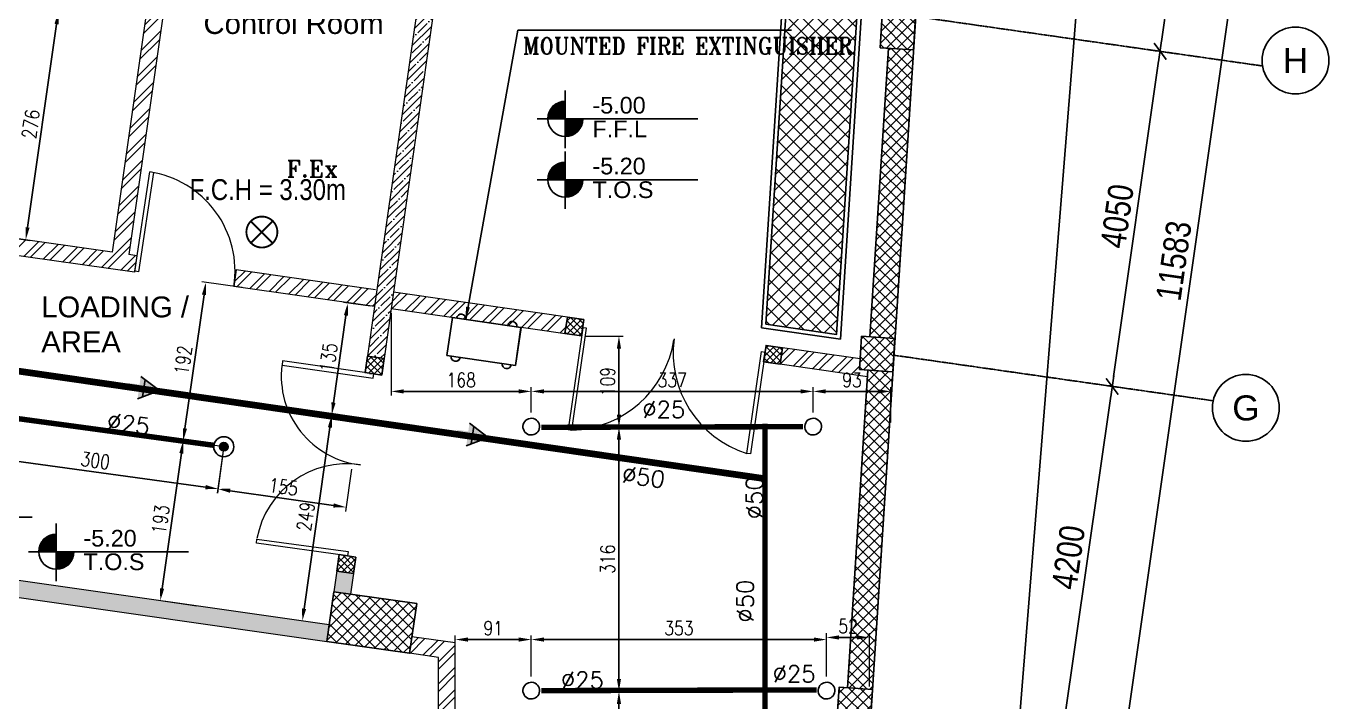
# Model space of a CAD drawing. Header units: inches. Extents: x 1355305 to 1448369, y 326920 to 386626.
# Drawn here: x 1410238 to 1425819, y 355995 to 364085 of the extents above; entities that cross this region are included whole.
import ezdxf
from ezdxf.enums import TextEntityAlignment as Align

# ---------------------------------------------------------------- set-up
doc = ezdxf.new("R2010")
doc.units = ezdxf.units.IN
doc.header["$MEASUREMENT"] = 0
doc.linetypes.add('CENTER', pattern=[50.8, 31.75, -6.35, 6.35, -6.35])
doc.linetypes.add('DOT2', pattern=[3.175, 0, -3.175])
for name, color, linetype, lineweight in [('A-BLOCK', 43, 'Continuous', 13), ('A-DOOR', 10, 'Continuous', 15), ('A-HATCH CONCRETE', 254, 'Continuous', 5), ('wall hatch', 252, 'Continuous', 0)]:
    doc.layers.add(name, color=color, linetype=linetype, lineweight=lineweight)
for name, color, linetype in [('A-TEXT', 3, 'Continuous'), ('Axis', 9, 'CENTER'), ('dim-axis', 15, 'Continuous'), ('DIM2', 222, 'Continuous'), ('DR-TEXT', 181, 'Continuous'), ('FFNEW', 252, 'Continuous'), ('FIRE MAIN PIPE', 7, 'Continuous'), ('FP-PIPE', 4, 'Continuous'), ('P-FIRE-EQP', 6, 'Continuous'), ('P-FIRE-SPR', 6, 'Continuous'), ('P-FIRE-SUB', 40, 'Continuous'), ('P-FIRE-TXT', 181, 'Continuous'), ('S-COL', 210, 'Continuous'), ('S-WALL', 1, 'Continuous'), ('SPR..', 3, 'Continuous'), ('TEXT', 181, 'Continuous'), ('TRENCH', 8, 'Continuous')]:
    doc.layers.add(name, color=color, linetype=linetype)
doc.styles.add('ARIAL', font='ARIALN.TTF')
doc.styles.add('MECH', font='romans.shx')
doc.styles.add('ROMANS', font='romans__.ttf', dxfattribs={"width": 0.8})
doc.styles.add('ROMANT', font='ROMANT.shx')
doc.styles.add('style1', font='arial.ttf')
doc.dimstyles.new('DIM-100', dxfattribs={"dimscale": 150, "dimtxt": 2, "dimasz": 1, "dimexe": 0.75, "dimexo": 1, "dimgap": 0.5, "dimtad": 1, "dimdec": 0, "dimzin": 11, "dimdsep": 46, "dimtxsty": 'ARIAL', "dimblk": 'R', "dimcen": 2.5, "dimdle": 1, "dimclrd": 256, "dimclre": 256, "dimclrt": 256, "dimazin": 0, "dimtfac": 1, "dimtdec": 0, "dimtix": 1, "dimtmove": 2, "dimatfit": 3, "dimldrblk": 'R', "dimtolj": 1, "dimtzin": 3, "dimlwd": -1, "dimlwe": 13, "dimarcsym": 0})
doc.dimstyles.new('GRAND CINEMA', dxfattribs={"dimtxt": 180, "dimasz": 150, "dimexe": 0.18, "dimexo": 0.06, "dimgap": 100, "dimtad": 1, "dimdec": 0, "dimlfac": 0.1, "dimzin": 1, "dimdsep": 46, "dimtxsty": 'MECH', "dimcen": 0.09, "dimdle": 0.2, "dimclrd": 222, "dimclre": 222, "dimclrt": 3, "dimadec": 0, "dimazin": 0, "dimtfac": 1, "dimtdec": 0, "dimtix": 1, "dimtmove": 2, "dimatfit": 3, "dimfxl": 1, "dimtolj": 1, "dimtzin": 0, "dimlwd": -1, "dimarcsym": 0})
pattern_1 = [(45, (1361977.67, -12529.207), (-39.7747564, 39.7747564), []), (135, (1361977.67, -12529.207), (-39.7747564, -39.7747564), [])]
pattern_2 = [(45, (1361977.67, -12529.2), (-132.58252, 132.58252), []), (45, (1362066.06, -12529.2), (-132.58252, 132.58252), [])]
pattern_3 = [(45, (1361977.67, -12529.21), (-66.29126, 66.29126), []), (135, (1361977.67, -12529.21), (-66.29126, -66.29126), [])]

# ---------------------------------------------------------------- blocks, each defined once
blk = doc.blocks.new('R')
for p, q in [((-1.05, 0), (1.05, 0)), ((0, -1.05), (0, 1.05))]:
    blk.add_line(p, q)
at = {"color": 4, "lineweight": 13}
blk.add_line((-0.71, -0.71), (0.71, 0.71), dxfattribs=at)
blk = doc.blocks.new('*D1039')
at = {"layer": 'Defpoints', "color": 0, "transparency": 16777216}
for p in [(1472526, 590047), (1472055, 586747), (1472522, 586681)]:
    blk.add_point(p, dxfattribs=at)
at = {"layer": 'dim-axis', "color": 251, "linetype": 'DOT2', "lineweight": 13, "transparency": 16777216}
for p, q in [((1472675, 590025), (1473104, 589964)), ((1472204, 586726), (1472633, 586665))]:
    blk.add_line(p, q, dxfattribs=at)
at = {"layer": 'dim-axis', "color": 251, "transparency": 16777216}
blk.add_line((1472976, 589861), (1472539, 586800), dxfattribs=at)
at = {"layer": 'dim-axis', "color": 251, "transparency": 16777216, "xscale": 120, "yscale": 120, "zscale": 120}
for p, rotation in [((1472993, 589980), 81.87732561324607), ((1472522, 586681), 261.8773256132461)]:
    blk.add_blockref('R', p, dxfattribs=dict(at, rotation=rotation))
at = {"layer": 'dim-axis', "color": 251, "transparency": 16777216, "insert": (1472531, 588363), "char_height": 300, "attachment_point": 5, "rotation": 81.8773, "style": 'ARIAL'}
blk.add_mtext('\\A1;3333', dxfattribs=at)
blk = doc.blocks.new('*D1040')
at = {"layer": 'Defpoints', "color": 0, "transparency": 16777216}
for p in [(1472055, 586747), (1471950, 582671), (1471950, 582671)]:
    blk.add_point(p, dxfattribs=at)
at = {"layer": 'dim-axis', "color": 251, "linetype": 'DOT2', "lineweight": 13, "transparency": 16777216}
for p, q in [((1472204, 586726), (1472633, 586665)), ((1471801, 582693), (1471838, 582687))]:
    blk.add_line(p, q, dxfattribs=at)
at = {"layer": 'dim-axis', "color": 251, "transparency": 16777216}
blk.add_line((1472505, 586562), (1471967, 582790), dxfattribs=at)
at = {"layer": 'dim-axis', "color": 251, "transparency": 16777216, "xscale": 120, "yscale": 120, "zscale": 120}
for p, rotation in [((1472522, 586681), 81.87732904779527), ((1471950, 582671), 261.8773290477953)]:
    blk.add_blockref('R', p, dxfattribs=dict(at, rotation=rotation))
at = {"layer": 'dim-axis', "color": 251, "transparency": 16777216, "insert": (1472010, 584708), "char_height": 300, "attachment_point": 5, "rotation": 81.8773, "style": 'ARIAL'}
blk.add_mtext('\\A1;4050', dxfattribs=at)
blk = doc.blocks.new('*D1041')
at = {"layer": 'Defpoints', "color": 0, "transparency": 16777216}
for p in [(1471950, 582671), (1471356, 578514), (1471356, 578514)]:
    blk.add_point(p, dxfattribs=at)
at = {"layer": 'dim-axis', "color": 251, "linetype": 'DOT2', "lineweight": 13, "transparency": 16777216}
for p, q in [((1472098, 582650), (1472061, 582656)), ((1471505, 578492), (1471468, 578498))]:
    blk.add_line(p, q, dxfattribs=at)
at = {"layer": 'dim-axis', "color": 251, "transparency": 16777216}
blk.add_line((1471933, 582553), (1471373, 578632), dxfattribs=at)
at = {"layer": 'dim-axis', "color": 251, "transparency": 16777216, "xscale": 120, "yscale": 120, "zscale": 120}
for p, rotation in [((1471950, 582671), 81.87732904779527), ((1471356, 578514), 261.8773290477953)]:
    blk.add_blockref('R', p, dxfattribs=dict(at, rotation=rotation))
at = {"layer": 'dim-axis', "color": 251, "transparency": 16777216, "insert": (1471427, 580625), "char_height": 300, "attachment_point": 5, "rotation": 81.8773, "style": 'ARIAL'}
blk.add_mtext('\\A1;4200', dxfattribs=at)
blk = doc.blocks.new('*D1045')
at = {"layer": 'Defpoints', "color": 0, "transparency": 16777216}
for p in [(1473731, 589875), (1472094, 578408), (1472094, 578408)]:
    blk.add_point(p, dxfattribs=at)
at = {"layer": 'dim-axis', "color": 251, "transparency": 16777216}
blk.add_line((1473714, 589756), (1472111, 578527), dxfattribs=at)
at = {"layer": 'dim-axis', "color": 251, "linetype": 'DOT2', "lineweight": 13, "transparency": 16777216}
for p, q in [((1473582, 589896), (1473620, 589891)), ((1471946, 578429), (1471983, 578424))]:
    blk.add_line(p, q, dxfattribs=at)
at = {"layer": 'dim-axis', "color": 251, "transparency": 16777216, "xscale": 120, "yscale": 120, "zscale": 120}
for p, rotation in [((1473731, 589875), 81.87726641554076), ((1472094, 578408), 261.8772664155408)]:
    blk.add_blockref('R', p, dxfattribs=dict(at, rotation=rotation))
at = {"layer": 'dim-axis', "color": 251, "transparency": 16777216, "insert": (1472687, 584174), "char_height": 300, "attachment_point": 5, "rotation": 81.8773, "style": 'ARIAL'}
blk.add_mtext('\\A1;11583', dxfattribs=at)
blk = doc.blocks.new('*D86')
at = {"layer": 'Defpoints', "color": 0, "transparency": 16777216}
for p in [(1470260, 590369), (1468019, 562459), (1469530, 562337)]:
    blk.add_point(p, dxfattribs=at)
at = {"layer": 'dim-axis', "color": 251, "linetype": 'DOT2', "lineweight": 13, "transparency": 16777216}
for p, q in [((1470409, 590357), (1471882, 590239)), ((1468169, 562447), (1469642, 562328))]:
    blk.add_line(p, q, dxfattribs=at)
at = {"layer": 'dim-axis', "color": 251, "transparency": 16777216}
blk.add_line((1471760, 590128), (1469539, 562457), dxfattribs=at)
at = {"layer": 'dim-axis', "color": 251, "transparency": 16777216, "xscale": 120, "yscale": 120, "zscale": 120}
for p, rotation in [((1471770, 590248), 85.410651128382), ((1469530, 562337), 265.410651128382)]:
    blk.add_blockref('R', p, dxfattribs=dict(at, rotation=rotation))
at = {"layer": 'dim-axis', "color": 251, "transparency": 16777216, "insert": (1470422, 576311), "char_height": 300, "attachment_point": 5, "rotation": 85.4107, "style": 'ARIAL'}
blk.add_mtext('\\A1;28000', dxfattribs=at)
blk = doc.blocks.new('SEDRGFE')
at = {"layer": 'wall hatch', "ltscale": 500}
h = blk.add_hatch(dxfattribs=at)
h.set_pattern_fill('ANSI35', color=250, scale=500)
h.set_pattern_definition([(45, (1393765.3, 692564.65), (-88.38835, 88.38835), []), (45, (1393853.68, 692564.65), (-88.38835, 88.38835), [156.25, -31.25, 0, -31.25])])
edge = h.paths.add_edge_path(flags=17)
edge.add_line((1395397, 703056), (1395199, 703084))
edge.add_line((1395199, 703084), (1394088, 695296))
edge.add_line((1394088, 695296), (1394301, 695265))
edge.add_line((1394301, 695265), (1395397, 703056))
edge.add_line((1395397, 703056), (1395199, 703084))
h.paths.add_polyline_path([(1395397, 703056), (1395199, 703084), (1394088, 695296), (1394301, 695265)], flags=17)
h.paths.add_polyline_path([(1389810, 680290), (1389610, 680288), (1389610, 674888), (1389810, 674888)])
blk = doc.blocks.new('SWGDCSTHYTD')
at = {"layer": 'A-HATCH CONCRETE'}
h = blk.add_hatch(dxfattribs=at)
h.set_pattern_fill('ANSI37', color=254, scale=750)
h.set_pattern_definition(pattern_3)
h.paths.add_polyline_path([(1420452, 420223), (1420851, 420198), (1420876, 420597), (1420477, 420623)])
h = blk.add_hatch(dxfattribs=at)
h.set_pattern_fill('ANSI37,_O', color=254, scale=450)
h.set_pattern_definition(pattern_1)
h.paths.add_polyline_path([(1416909, 416972), (1416711, 417000), (1416682, 416802), (1416880, 416774)])
h = blk.add_hatch(dxfattribs=at)
h.set_pattern_fill('ANSI37,_O', color=254, scale=450)
h.set_pattern_definition(pattern_1)
h.paths.add_polyline_path([(1419285, 416632), (1419087, 416661), (1419058, 416463), (1419256, 416434)])
h = blk.add_hatch(dxfattribs=at)
h.set_pattern_fill('ANSI37', color=254, scale=750)
h.set_pattern_definition([(45, (1361976.72, -12527.18), (-66.29126, 66.29126), []), (135, (1361976.72, -12527.18), (-66.29126, -66.29126), [])])
h.paths.add_polyline_path([(1420203, 416371), (1420603, 416346), (1420628, 416745), (1420229, 416771)])
h = blk.add_hatch(dxfattribs=at)
h.set_pattern_fill('ANSI37,_O', color=254, scale=450)
h.set_pattern_definition(pattern_1)
h.paths.add_polyline_path([(1414519, 416504), (1414321, 416532), (1414293, 416335), (1414491, 416306)])
h = blk.add_hatch(dxfattribs=at)
h.set_pattern_fill('ANSI37,_O', color=254, scale=450)
h.set_pattern_definition(pattern_1)
h.paths.add_polyline_path([(1414180, 414128), (1413982, 414157), (1413954, 413959), (1414152, 413930)])
h = blk.add_hatch(dxfattribs=at)
h.set_pattern_fill('ANSI37', color=254, scale=750)
h.set_pattern_definition(pattern_3)
h.paths.add_polyline_path([(1413919, 413711), (1413834, 413117), (1414824, 412976), (1414909, 413570)])
h = blk.add_hatch(dxfattribs=at)
h.set_pattern_fill('ANSI37', color=254, scale=750)
h.set_pattern_definition([(45, (1361977.02, -12524.195), (-66.29126, 66.29126), []), (135, (1361977.02, -12524.195), (-66.29126, -66.29126), [])])
h.paths.add_polyline_path([(1419934, 412170), (1420333, 412145), (1420359, 412544), (1419960, 412569)])
at = {"layer": 'TEXT', "ltscale": 0.5}
h = blk.add_hatch(dxfattribs=at)
h.set_pattern_fill('ANSI31', color=254, scale=0.8)
h.set_pattern_definition([(45, (334694.84133, -170201.25084), (-0.070710678119, 0.070710678119), [])])
h.paths.add_polyline_path([(1416686, 419582, 0.414214), (1416476, 419372), (1416686, 419372)])
h.paths.add_polyline_path([(1416896, 419372), (1416686, 419372), (1416686, 419162, 0.414214)])
h = blk.add_hatch(dxfattribs=at)
h.set_pattern_fill('ANSI31', color=254, scale=0.8)
h.set_pattern_definition([(45, (334694.84133, -170929.65084), (-0.070710678119, 0.070710678119), [])])
h.paths.add_polyline_path([(1416686, 418854, 0.414214), (1416476, 418644), (1416686, 418644)])
h.paths.add_polyline_path([(1416896, 418644), (1416686, 418644), (1416686, 418434, 0.414214)])
h = blk.add_hatch(dxfattribs=at)
h.set_pattern_fill('ANSI31', color=254, scale=0.8)
h.set_pattern_definition([(45, (328607.11236, -175382.92273), (-0.070710678119, 0.070710678119), [])])
h.paths.add_polyline_path([(1410599, 414401, 0.414214), (1410389, 414191), (1410599, 414191)])
h.paths.add_polyline_path([(1410809, 414191), (1410599, 414191), (1410599, 413981, 0.414214)])
at = {"layer": 'TRENCH'}
h = blk.add_hatch(dxfattribs=at)
h.set_pattern_fill('ANSI37', color=254, scale=1000)
h.set_pattern_definition([(45, (852227.79, -8444.35), (-88.388348, 88.388348), []), (135, (852227.79, -8444.35), (-88.388348, -88.388348), [])])
h.paths.add_polyline_path([(1420370, 423649), (1419526, 423770), (1419086, 416913), (1419930, 416793)])
at = {"layer": 'wall hatch', "ltscale": 500}
h = blk.add_hatch(dxfattribs=at)
h.set_pattern_fill('ANSI32', color=254, scale=500)
h.set_pattern_definition(pattern_2)
h.paths.add_polyline_path([(1409951, 417762), (1411535, 417536), (1411564, 417734), (1411465, 417748), (1412475, 424827), (1412277, 424855), (1411267, 417777), (1409980, 417960), (1409980, 417960)])
h.paths.add_polyline_path([(1408664, 417946), (1408763, 417932), (1408790, 418130), (1408693, 418145)])
h = blk.add_hatch(dxfattribs=at)
h.set_pattern_fill('ANSI35', color=254, scale=500)
h.set_pattern_definition([(45, (1414026.02, 413934.91), (-88.3883, 88.3883), []), (45, (1414114.41, 413934.91), (-88.3883, 88.3883), [156.25, -31.25, 0, -31.25])])
edge = h.paths.add_edge_path(flags=17)
edge.add_line((1415658, 424426), (1415460, 424455))
edge.add_line((1415460, 424455), (1414349, 416666))
edge.add_line((1414349, 416666), (1414562, 416636))
edge.add_line((1414562, 416636), (1415658, 424426))
edge.add_line((1415658, 424426), (1415460, 424455))
h.paths.add_polyline_path([(1415658, 424426), (1415460, 424455), (1414349, 416666), (1414562, 416636)], flags=17)
h.paths.add_polyline_path([(1413834, 413117), (1413862, 413315), (1409871, 413885), (1409871, 413723), (1409871, 413686), (1409871, 402958), (1410071, 402958), (1410071, 413654)])
h.paths.add_polyline_path([(1414152, 413930), (1413954, 413959), (1413919, 413711), (1414117, 413683)])
h.paths.add_polyline_path([(1409871, 401658), (1410071, 401661), (1410071, 401758), (1409871, 401758)])
h = blk.add_hatch(dxfattribs=at)
h.set_pattern_fill('ANSI35', color=254, scale=500)
h.set_pattern_definition([(45, (1361977.67, -12529.21), (-88.388348, 88.388348), []), (45, (1362066.06, -12529.21), (-88.388348, 88.388348), [156.25, -31.25, 0, -31.25])])
edge = h.paths.add_edge_path()
edge.add_line((1415643, 424375), (1415445, 424403))
edge.add_line((1415445, 424403), (1414322, 416532))
edge.add_line((1414322, 416532), (1414519, 416504))
edge.add_line((1414519, 416504), (1415635, 424376))
edge.add_line((1415635, 424376), (1415448, 424402))
h.paths.add_polyline_path([(1415141, 420860), (1414943, 420888), (1415021, 421433), (1415219, 421405)], flags=17)
h = blk.add_hatch(dxfattribs=at)
h.set_pattern_fill('ANSI32', color=254, scale=500)
h.set_pattern_definition([(45, (1361949.39, -12727.23), (-132.58252, 132.58252), []), (45, (1362037.78, -12727.23), (-132.58252, 132.58252), [])])
h.paths.add_polyline_path([(1414406, 417127), (1414434, 417325), (1412752, 417565), (1412723, 417367)])
h.paths.add_polyline_path([(1419285, 416632), (1419257, 416434), (1420200, 416301), (1420213, 416501)])
h.paths.add_polyline_path([(1416683, 416802), (1416711, 417000), (1414632, 417296), (1414604, 417098)])
h = blk.add_hatch(dxfattribs=at)
h.set_pattern_fill('ANSI32', color=254, scale=500)
h.set_pattern_definition(pattern_2)
h.paths.add_polyline_path([(1414711, 413012), (1414824, 412976), (1414711, 413012)])
h.paths.add_polyline_path([(1415171, 412158), (1415371, 412158), (1415371, 413100), (1414852, 413174), (1414824, 412976), (1415171, 412925), (1415171, 411958)])
at = {"layer": 'A-BLOCK', "color": 254, "ltscale": 100}
for p, q in [((1412277, 424855), (1411267, 417777)), ((1412475, 424827), (1411465, 417748)), ((1415445, 424403), (1414434, 417325)), ((1415141, 420860), (1414632, 417296)), ((1411267, 417777), (1409980, 417960)), ((1411535, 417536), (1409951, 417762)), ((1411564, 417734), (1411465, 417748)), ((1411564, 417734), (1411535, 417536)), ((1412752, 417565), (1412723, 417367)), ((1414418, 417327), (1412752, 417565)), ((1414406, 417127), (1412723, 417367)), ((1414434, 417325), (1414293, 416335)), ((1414632, 417296), (1414491, 416306)), ((1416909, 416971), (1414632, 417296)), ((1416881, 416773), (1414604, 417098)), ((1416881, 416773), (1416909, 416971)), ((1419059, 416463), (1419087, 416661)), ((1420213, 416500), (1419087, 416661)), ((1414293, 416335), (1414491, 416306)), ((1420299, 416286), (1419059, 416463)), ((1413982, 414157), (1413919, 413711)), ((1413982, 414157), (1414180, 414128)), ((1413862, 413315), (1408417, 414092)), ((1414180, 414128), (1414117, 413683)), ((1415371, 413100), (1414852, 413174)), ((1415371, 411958), (1415371, 413100)), ((1415171, 412926), (1414824, 412976)), ((1415171, 411958), (1415171, 412926))]:
    blk.add_line(p, q, dxfattribs=at)
blk.add_lwpolyline([(1409871, 413885), (1409871, 402958), (1410071, 402958), (1410071, 413654), (1413835, 413117)], dxfattribs=at)
at = {"layer": 'A-DOOR', "color": 254}
for p, q in [((1411537, 417550), (1411716, 418736)), ((1411586, 417542), (1411765, 418729)), ((1411586, 417542), (1411537, 417549)), ((1416939, 416866), (1416895, 416872)), ((1419032, 416587), (1419076, 416581)), ((1414388, 416270), (1414395, 416319)), ((1414088, 414192), (1414082, 414143))]:
    blk.add_line(p, q, dxfattribs=at)
for points in [[(1416889, 416829), (1416895, 416872), (1416721, 415653), (1416765, 415647), (1416939, 416866)], [(1419070, 416537), (1419076, 416581), (1418902, 415361), (1418858, 415368), (1419032, 416587)], [(1414345, 416326), (1414395, 416319), (1413306, 416476), (1413299, 416426), (1414388, 416270)], [(1414032, 414150), (1414081, 414143), (1412992, 414293), (1412999, 414342), (1414088, 414192)]]:
    blk.add_lwpolyline(points, dxfattribs=at)
for centre, radius, start, end in [((1411537, 417550), 1200, 351.2416, 81.4087), ((1416721, 416926), 1281, 271.9731, 351.0254), ((1419238, 416571), 1262, 172.4127, 252.4996), ((1414358, 416292), 1068, 173.0804, 263.5363), ((1414073, 414152), 1092, 81.3402, 169.6412)]:
    blk.add_arc(centre, radius, start, end, dxfattribs=at)
at = {"layer": 'A-HATCH CONCRETE', "color": 254, "linetype": 'Continuous'}
for p, q in [((1420522, 419765), (1420843, 420086)), ((1420531, 419907), (1420824, 420200)), ((1420540, 420048), (1420699, 420208)), ((1420827, 419840), (1420545, 420122)), ((1420549, 420190), (1420574, 420215)), ((1420835, 419964), (1420584, 420215)), ((1420843, 420089), (1420726, 420206)), ((1420513, 419623), (1420834, 419945)), ((1420819, 419715), (1420537, 419997)), ((1420504, 419482), (1420825, 419803)), ((1420811, 419590), (1420529, 419873)), ((1420495, 419340), (1420816, 419661)), ((1420795, 419341), (1420513, 419624)), ((1420803, 419466), (1420521, 419748)), ((1420485, 419198), (1420807, 419520)), ((1420787, 419217), (1420505, 419499)), ((1420476, 419057), (1420798, 419378)), ((1420779, 419092), (1420497, 419374)), ((1420467, 418915), (1420789, 419236)), ((1420771, 418967), (1420489, 419250)), ((1420458, 418773), (1420779, 419095)), ((1420755, 418718), (1420473, 419001)), ((1420763, 418843), (1420481, 419125)), ((1420449, 418632), (1420770, 418953)), ((1420747, 418594), (1420465, 418876)), ((1420431, 418348), (1420752, 418670)), ((1420440, 418490), (1420761, 418811)), ((1420739, 418469), (1420457, 418751)), ((1420422, 418207), (1420743, 418528)), ((1420731, 418344), (1420449, 418627)), ((1420413, 418065), (1420734, 418386)), ((1420715, 418095), (1420433, 418378)), ((1420723, 418220), (1420441, 418502)), ((1420404, 417923), (1420725, 418245)), ((1420707, 417971), (1420425, 418253)), ((1420395, 417782), (1420716, 418103)), ((1420699, 417846), (1420417, 418129)), ((1420386, 417640), (1420707, 417961)), ((1420691, 417721), (1420409, 418004)), ((1420376, 417498), (1420698, 417820)), ((1420675, 417472), (1420393, 417755)), ((1420683, 417597), (1420401, 417879)), ((1420367, 417357), (1420689, 417678)), ((1420667, 417348), (1420385, 417630)), ((1420358, 417215), (1420680, 417536)), ((1420659, 417223), (1420377, 417506)), ((1420349, 417073), (1420670, 417395)), ((1420651, 417098), (1420369, 417381)), ((1420331, 416790), (1420652, 417111)), ((1420340, 416932), (1420661, 417253)), ((1420635, 416849), (1420353, 417132)), ((1420643, 416974), (1420361, 417256)), ((1420606, 416746), (1420345, 417007)), ((1420431, 416758), (1420643, 416970)), ((1420464, 416755), (1420337, 416883)), ((1420556, 416750), (1420634, 416828)), ((1420223, 416682), (1420224, 416683)), ((1420227, 416727), (1420226, 416728)), ((1420305, 416764), (1420307, 416766)), ((1420325, 416762), (1420322, 416765)), ((1420214, 416541), (1420214, 416541)), ((1420218, 416603), (1420218, 416604)), ((1420204, 416398), (1420205, 416399)), ((1420210, 416479), (1420210, 416479)), ((1420286, 416082), (1420553, 416349)), ((1420295, 416223), (1420428, 416357)), ((1420304, 416365), (1420304, 416365)), ((1420587, 416102), (1420326, 416364)), ((1420595, 416227), (1420467, 416354)), ((1420277, 415940), (1420597, 416261)), ((1420579, 415978), (1420297, 416260)), ((1420267, 415798), (1420588, 416119)), ((1420571, 415853), (1420289, 416135)), ((1420258, 415657), (1420579, 415977)), ((1420555, 415604), (1420273, 415886)), ((1420563, 415728), (1420281, 416010)), ((1420249, 415515), (1420570, 415836)), ((1420547, 415479), (1420265, 415761)), ((1420231, 415232), (1420552, 415552)), ((1420240, 415373), (1420561, 415694)), ((1420539, 415355), (1420257, 415637)), ((1420222, 415090), (1420543, 415411)), ((1420531, 415230), (1420249, 415512)), ((1420213, 414948), (1420534, 415269)), ((1420515, 414981), (1420233, 415263)), ((1420523, 415105), (1420241, 415387)), ((1420204, 414807), (1420525, 415127)), ((1420507, 414856), (1420225, 415138)), ((1420195, 414665), (1420516, 414986)), ((1420499, 414732), (1420217, 415014)), ((1420186, 414523), (1420507, 414844)), ((1420491, 414607), (1420209, 414889)), ((1420177, 414382), (1420497, 414703)), ((1420475, 414358), (1420193, 414640)), ((1420483, 414482), (1420201, 414764)), ((1420168, 414240), (1420488, 414561)), ((1420467, 414233), (1420185, 414515)), ((1420158, 414098), (1420479, 414419)), ((1420459, 414108), (1420177, 414391)), ((1420149, 413957), (1420470, 414278)), ((1420451, 413984), (1420169, 414266)), ((1420131, 413673), (1420452, 413994)), ((1420140, 413815), (1420461, 414136)), ((1420436, 413735), (1420153, 414017)), ((1420444, 413859), (1420161, 414142)), ((1420122, 413532), (1420443, 413853)), ((1420428, 413610), (1420145, 413892)), ((1420113, 413390), (1420434, 413711)), ((1420420, 413485), (1420137, 413768)), ((1420104, 413248), (1420425, 413569)), ((1420412, 413361), (1420129, 413643)), ((1420095, 413107), (1420416, 413428)), ((1420396, 413112), (1420113, 413394)), ((1420404, 413236), (1420121, 413519)), ((1420086, 412965), (1420407, 413286)), ((1420388, 412987), (1420105, 413269)), ((1420077, 412823), (1420398, 413145)), ((1420380, 412862), (1420097, 413145)), ((1420068, 412682), (1420389, 413003)), ((1420372, 412738), (1420089, 413020)), ((1420297, 412548), (1420073, 412771)), ((1420080, 412562), (1420380, 412861)), ((1420364, 412613), (1420081, 412896)), ((1420155, 412557), (1420065, 412646)), ((1420205, 412554), (1420371, 412720)), ((1419951, 412432), (1419952, 412433)), ((1419956, 412491), (1419955, 412492)), ((1420329, 412546), (1420362, 412578))]:
    blk.add_line(p, q, dxfattribs=at)
at = {"layer": 'S-COL', "color": 254, "linetype": 'ByBlock'}
for points in [[(1420452, 420223), (1420851, 420198), (1420876, 420597), (1420477, 420623)], [(1420203, 416371), (1420603, 416346), (1420628, 416745), (1420229, 416771)], [(1419934, 412170), (1420333, 412145), (1420359, 412544), (1419960, 412569)]]:
    blk.add_lwpolyline(points, close=True, dxfattribs=at)
at = {"layer": 'S-COL', "color": 254}
for points in [[(1416909, 416972), (1416711, 417000), (1416682, 416802), (1416880, 416774), (1416909, 416972)], [(1419285, 416632), (1419087, 416661), (1419058, 416463), (1419256, 416434), (1419285, 416632)], [(1414519, 416504), (1414321, 416532), (1414293, 416335), (1414491, 416306), (1414519, 416504)], [(1414180, 414128), (1413982, 414157), (1413954, 413959), (1414152, 413930), (1414180, 414128)], [(1413919, 413711), (1413834, 413117), (1414824, 412976), (1414909, 413570)]]:
    blk.add_lwpolyline(points, close=True, dxfattribs=at)
at = {"layer": 'S-WALL', "color": 254}
for points in [[(1371461, 430983), (1371461, 430983), (1369166, 395958), (1419296, 395958), (1421088, 423900), (1407122, 425894)], [(1420329, 416764), (1420551, 420217)], [(1420060, 412563), (1420304, 416365)]]:
    blk.add_lwpolyline(points, dxfattribs=at)
at = {"layer": 'TEXT', "color": 254, "ltscale": 0.5}
for p, q in [((1416686, 419710), (1416686, 419022)), ((1416352, 419372), (1418270, 419372)), ((1416686, 418981), (1416686, 418294)), ((1416352, 418644), (1418270, 418644)), ((1408392, 414604), (1410309, 414604)), ((1410599, 414528), (1410599, 413840)), ((1410265, 414191), (1412182, 414191))]:
    blk.add_line(p, q, dxfattribs=at)
for centre in [(1416686, 419372), (1416686, 418644), (1410599, 414191)]:
    blk.add_arc(centre, 210, 90, 0, dxfattribs=at)
at = {"layer": 'TRENCH', "color": 254}
for p, q in [((1419480, 423827), (1419033, 416870)), ((1420423, 423692), (1419977, 416737)), ((1419033, 416870), (1419977, 416737))]:
    blk.add_line(p, q, dxfattribs=at)
blk.add_lwpolyline([(1419086, 416913), (1419526, 423770), (1420370, 423649), (1419930, 416793)], close=True, dxfattribs=at)
at = {"layer": 'TEXT', "color": 254, "ltscale": 0.5, "style": 'style1'}
for s, height, p in [('Control Room', 250, (1412360, 420388)), ('-5.00', 200, (1417011, 419435)), ('F.F.L', 200, (1417011, 419152)), ('-5.20', 200, (1417011, 418707)), ('T.O.S', 200, (1417011, 418424)), ('-5.20', 200, (1410924, 414253)), ('T.O.S', 200, (1410924, 413971))]:
    blk.add_text(s, height=height, dxfattribs=at).set_placement(p)
at = {"layer": 'TEXT', "color": 254, "ltscale": 0.5, "insert": (1410420, 417246), "char_height": 250, "width": 2512.08, "attachment_point": 1, "style": 'style1'}
blk.add_mtext('LOADING / AREA', dxfattribs=at)
blk = doc.blocks.new('*D1178')
at = {"layer": 'Defpoints', "color": 0, "transparency": 16777216}
for p in [(43623, -13549), (43625, -14640), (44070, -14640)]:
    blk.add_point(p, dxfattribs=at)
at = {"layer": 'DIM2', "color": 252, "lineweight": -2, "transparency": 16777216}
for p, q in [((43673, -13549), (44120, -13549)), ((43675, -14640), (44120, -14640))]:
    blk.add_line(p, q, dxfattribs=at)
at = {"layer": 'DIM2', "color": 252, "transparency": 16777216}
blk.add_line((44070, -13699), (44070, -14490), dxfattribs=at)
for points in [[(44045, -13699), (44095, -13699), (44070, -13549)], [(44045, -14490), (44095, -14490), (44070, -14640)]]:
    blk.add_solid(points, dxfattribs=at)
at = {"layer": 'DIM2', "color": 252, "transparency": 16777216, "insert": (43934, -14094), "char_height": 170, "attachment_point": 5, "rotation": 90, "style": 'ROMANS'}
blk.add_mtext('\\A1;109', dxfattribs=at)
blk = doc.blocks.new('*D1179')
at = {"layer": 'Defpoints', "color": 0, "transparency": 16777216}
for p in [(43625, -14640), (43141, -17802), (44070, -17802)]:
    blk.add_point(p, dxfattribs=at)
at = {"layer": 'DIM2', "color": 252, "lineweight": -2, "transparency": 16777216}
for p, q in [((43675, -14640), (44120, -14640)), ((43191, -17802), (44120, -17802))]:
    blk.add_line(p, q, dxfattribs=at)
at = {"layer": 'DIM2', "color": 252, "transparency": 16777216}
blk.add_line((44070, -14790), (44070, -17652), dxfattribs=at)
for points in [[(44045, -14790), (44095, -14790), (44070, -14640)], [(44045, -17652), (44095, -17652), (44070, -17802)]]:
    blk.add_solid(points, dxfattribs=at)
at = {"layer": 'DIM2', "color": 252, "transparency": 16777216, "insert": (43934, -16221), "char_height": 170, "attachment_point": 5, "rotation": 90, "style": 'ROMANS'}
blk.add_mtext('\\A1;316', dxfattribs=at)
blk = doc.blocks.new('*D1180')
at = {"layer": 'Defpoints', "color": 0, "transparency": 16777216}
for p in [(43141, -17802), (44070, -20936), (44280, -20936)]:
    blk.add_point(p, dxfattribs=at)
at = {"layer": 'DIM2', "color": 252, "lineweight": -2, "transparency": 16777216}
for p, q in [((43191, -17802), (44120, -17802)), ((44230, -20936), (44020, -20936))]:
    blk.add_line(p, q, dxfattribs=at)
at = {"layer": 'DIM2', "color": 252, "transparency": 16777216}
blk.add_line((44070, -17952), (44070, -20786), dxfattribs=at)
for points in [[(44045, -17952), (44095, -17952), (44070, -17802)], [(44045, -20786), (44095, -20786), (44070, -20936)]]:
    blk.add_solid(points, dxfattribs=at)
at = {"layer": 'DIM2', "color": 252, "transparency": 16777216, "insert": (43934, -19369), "char_height": 170, "attachment_point": 5, "rotation": 90, "style": 'ROMANS'}
blk.add_mtext('\\A1;313', dxfattribs=at)
blk = doc.blocks.new('*D1185')
at = {"layer": 'Defpoints', "color": 0, "transparency": 16777216}
for p in [(43022, -17182), (43022, -17673), (42113, -17793)]:
    blk.add_point(p, dxfattribs=at)
at = {"layer": 'DIM2', "color": 252, "lineweight": -2, "transparency": 16777216}
for p, q in [((42113, -17743), (42113, -17132)), ((43022, -17623), (43022, -17132))]:
    blk.add_line(p, q, dxfattribs=at)
at = {"layer": 'DIM2', "color": 252, "transparency": 16777216}
blk.add_line((42263, -17182), (42872, -17182), dxfattribs=at)
for points in [[(42263, -17157), (42263, -17207), (42113, -17182)], [(42872, -17157), (42872, -17207), (43022, -17182)]]:
    blk.add_solid(points, dxfattribs=at)
at = {"layer": 'DIM2', "color": 252, "transparency": 16777216, "insert": (42567, -17046), "char_height": 170, "attachment_point": 5, "style": 'ROMANS'}
blk.add_mtext('\\A1;91', dxfattribs=at)
blk = doc.blocks.new('*D1186')
at = {"layer": 'Defpoints', "color": 0, "transparency": 16777216}
for p in [(46552, -17182), (43022, -17585), (46552, -17673)]:
    blk.add_point(p, dxfattribs=at)
at = {"layer": 'DIM2', "color": 252, "lineweight": -2, "transparency": 16777216}
for p, q in [((43022, -17535), (43022, -17132)), ((46552, -17623), (46552, -17132))]:
    blk.add_line(p, q, dxfattribs=at)
at = {"layer": 'DIM2', "color": 252, "transparency": 16777216}
blk.add_line((43172, -17182), (46402, -17182), dxfattribs=at)
for points in [[(43172, -17157), (43172, -17207), (43022, -17182)], [(46402, -17157), (46402, -17207), (46552, -17182)]]:
    blk.add_solid(points, dxfattribs=at)
at = {"layer": 'DIM2', "color": 252, "transparency": 16777216, "insert": (44787, -17046), "char_height": 170, "attachment_point": 5, "style": 'ROMANS'}
blk.add_mtext('\\A1;353', dxfattribs=at)
blk = doc.blocks.new('*D1187')
at = {"layer": 'Defpoints', "color": 0, "transparency": 16777216}
for p in [(46392, -14212), (43022, -14514), (46392, -14514)]:
    blk.add_point(p, dxfattribs=at)
at = {"layer": 'DIM2', "color": 252, "lineweight": -2, "transparency": 16777216}
for p, q in [((43022, -14464), (43022, -14162)), ((46392, -14464), (46392, -14162))]:
    blk.add_line(p, q, dxfattribs=at)
at = {"layer": 'DIM2', "color": 252, "transparency": 16777216}
blk.add_line((43172, -14212), (46242, -14212), dxfattribs=at)
for points in [[(43172, -14187), (43172, -14237), (43022, -14212)], [(46242, -14187), (46242, -14237), (46392, -14212)]]:
    blk.add_solid(points, dxfattribs=at)
at = {"layer": 'DIM2', "color": 252, "transparency": 16777216, "insert": (44707, -14076), "char_height": 170, "attachment_point": 5, "style": 'ROMANS'}
blk.add_mtext('\\A1;337', dxfattribs=at)
blk = doc.blocks.new('*D1188')
at = {"layer": 'Defpoints', "color": 0, "transparency": 16777216}
for p in [(47321, -14212), (46392, -14514), (47321, -14634)]:
    blk.add_point(p, dxfattribs=at)
at = {"layer": 'DIM2', "color": 252, "lineweight": -2, "transparency": 16777216}
for p, q in [((46392, -14464), (46392, -14162)), ((47321, -14584), (47321, -14162))]:
    blk.add_line(p, q, dxfattribs=at)
at = {"layer": 'DIM2', "color": 252, "transparency": 16777216}
blk.add_line((46542, -14212), (47171, -14212), dxfattribs=at)
for points in [[(46542, -14187), (46542, -14237), (46392, -14212)], [(47171, -14187), (47171, -14237), (47321, -14212)]]:
    blk.add_solid(points, dxfattribs=at)
at = {"layer": 'DIM2', "color": 252, "transparency": 16777216, "insert": (46857, -14076), "char_height": 170, "attachment_point": 5, "style": 'ROMANS'}
blk.add_mtext('\\A1;93', dxfattribs=at)
blk = doc.blocks.new('*D1189')
at = {"layer": 'Defpoints', "color": 0, "transparency": 16777216}
for p in [(41346, -13224), (43022, -14212), (43022, -14514)]:
    blk.add_point(p, dxfattribs=at)
at = {"layer": 'DIM2', "color": 252, "lineweight": -2, "transparency": 16777216}
for p, q in [((41346, -13274), (41346, -14262)), ((43022, -14464), (43022, -14162))]:
    blk.add_line(p, q, dxfattribs=at)
at = {"layer": 'DIM2', "color": 252, "transparency": 16777216}
blk.add_line((41496, -14212), (42872, -14212), dxfattribs=at)
for points in [[(41496, -14187), (41496, -14237), (41346, -14212)], [(42872, -14187), (42872, -14237), (43022, -14212)]]:
    blk.add_solid(points, dxfattribs=at)
at = {"layer": 'DIM2', "color": 252, "transparency": 16777216, "insert": (42184, -14076), "char_height": 170, "attachment_point": 5, "style": 'ROMANS'}
blk.add_mtext('\\A1;168', dxfattribs=at)
blk = doc.blocks.new('*D1190')
at = {"layer": 'Defpoints', "color": 0, "transparency": 16777216}
for p in [(41148, -13200), (40635, -14495), (40956, -14541)]:
    blk.add_point(p, dxfattribs=at)
at = {"layer": 'DIM2', "color": 252, "lineweight": -2, "transparency": 16777216}
for p, q in [((41098, -13193), (40777, -13147)), ((40907, -14534), (40586, -14488))]:
    blk.add_line(p, q, dxfattribs=at)
at = {"layer": 'DIM2', "color": 252, "transparency": 16777216}
blk.add_line((40805, -13303), (40656, -14347), dxfattribs=at)
for points in [[(40781, -13299), (40830, -13306), (40827, -13154)], [(40632, -14343), (40681, -14350), (40635, -14495)]]:
    blk.add_solid(points, dxfattribs=at)
at = {"layer": 'DIM2', "color": 252, "transparency": 16777216, "insert": (40596, -13805), "char_height": 170, "attachment_point": 5, "rotation": 81.8773, "style": 'ROMANS'}
blk.add_mtext('\\A1;135', dxfattribs=at)
blk = doc.blocks.new('*D1191')
at = {"layer": 'Defpoints', "color": 0, "transparency": 16777216}
for p in [(40635, -14495), (40283, -16961), (40283, -16961)]:
    blk.add_point(p, dxfattribs=at)
at = {"layer": 'DIM2', "color": 252, "lineweight": -2, "transparency": 16777216}
for p, q in [((40586, -14488), (40586, -14488)), ((40234, -16954), (40234, -16954))]:
    blk.add_line(p, q, dxfattribs=at)
at = {"layer": 'DIM2', "color": 252, "transparency": 16777216}
blk.add_line((40614, -14644), (40304, -16813), dxfattribs=at)
for points in [[(40589, -14640), (40639, -14647), (40635, -14495)], [(40280, -16809), (40329, -16816), (40283, -16961)]]:
    blk.add_solid(points, dxfattribs=at)
at = {"layer": 'DIM2', "color": 252, "transparency": 16777216, "insert": (40325, -15709), "char_height": 170, "attachment_point": 5, "rotation": 81.8773, "style": 'ROMANS'}
blk.add_mtext('\\A1;249', dxfattribs=at)
blk = doc.blocks.new('*D1192')
at = {"layer": 'Defpoints', "color": 0, "transparency": 16777216}
for p in [(39615, -12977), (38858, -14805), (39344, -14874)]:
    blk.add_point(p, dxfattribs=at)
at = {"layer": 'DIM2', "color": 252, "lineweight": -2, "transparency": 16777216}
for p, q in [((39566, -12970), (39080, -12900)), ((39295, -14867), (38809, -14798))]:
    blk.add_line(p, q, dxfattribs=at)
at = {"layer": 'DIM2', "color": 252, "transparency": 16777216}
blk.add_line((39108, -13056), (38879, -14656), dxfattribs=at)
for points in [[(39083, -13052), (39133, -13059), (39129, -12907)], [(38855, -14653), (38904, -14660), (38858, -14805)]]:
    blk.add_solid(points, dxfattribs=at)
at = {"layer": 'DIM2', "color": 252, "transparency": 16777216, "insert": (38859, -13837), "char_height": 170, "attachment_point": 5, "rotation": 81.8773, "style": 'ROMANS'}
blk.add_mtext('\\A1;192', dxfattribs=at)
blk = doc.blocks.new('*D1193')
at = {"layer": 'Defpoints', "color": 0, "transparency": 16777216}
for p in [(39344, -14874), (38585, -16719), (39071, -16788)]:
    blk.add_point(p, dxfattribs=at)
at = {"layer": 'DIM2', "color": 252, "lineweight": -2, "transparency": 16777216}
for p, q in [((39295, -14867), (38809, -14798)), ((39022, -16781), (38535, -16712))]:
    blk.add_line(p, q, dxfattribs=at)
at = {"layer": 'DIM2', "color": 252, "transparency": 16777216}
blk.add_line((38837, -14953), (38606, -16570), dxfattribs=at)
for points in [[(38812, -14950), (38862, -14957), (38858, -14805)], [(38581, -16567), (38631, -16574), (38585, -16719)]]:
    blk.add_solid(points, dxfattribs=at)
at = {"layer": 'DIM2', "color": 252, "transparency": 16777216, "insert": (38587, -15743), "char_height": 170, "attachment_point": 5, "rotation": 81.8791, "style": 'ROMANS'}
blk.add_mtext('\\A1;193', dxfattribs=at)
blk = doc.blocks.new('*D1321')
at = {"layer": 'Defpoints', "color": 0, "transparency": 16777216}
for p in [(46552, -17157), (46552, -17673), (47068, -17793)]:
    blk.add_point(p, dxfattribs=at)
at = {"layer": 'DIM2', "color": 252, "lineweight": -2, "transparency": 16777216}
for p, q in [((46552, -17623), (46552, -17107)), ((47068, -17743), (47068, -17107))]:
    blk.add_line(p, q, dxfattribs=at)
at = {"layer": 'DIM2', "color": 252, "transparency": 16777216}
blk.add_line((46918, -17157), (46702, -17157), dxfattribs=at)
for points in [[(46702, -17132), (46702, -17182), (46552, -17157)], [(46918, -17132), (46918, -17182), (47068, -17157)]]:
    blk.add_solid(points, dxfattribs=at)
at = {"layer": 'DIM2', "color": 252, "transparency": 16777216, "insert": (46810, -17021), "char_height": 170, "attachment_point": 5, "style": 'ROMANS'}
blk.add_mtext('\\A1;52', dxfattribs=at)
blk = doc.blocks.new('*D1331')
at = {"layer": 'Defpoints', "color": 0, "transparency": 16777216}
for p in [(36374, -14466), (39344, -14874), (39275, -15378)]:
    blk.add_point(p, dxfattribs=at)
at = {"layer": 'DIM2', "color": 252, "lineweight": -2, "transparency": 16777216}
for p, q in [((36367, -14516), (36298, -15020)), ((39338, -14924), (39268, -15428))]:
    blk.add_line(p, q, dxfattribs=at)
at = {"layer": 'DIM2', "color": 252, "transparency": 16777216}
blk.add_line((36453, -14991), (39126, -15358), dxfattribs=at)
for points in [[(36456, -14966), (36450, -15015), (36304, -14970)], [(39130, -15333), (39123, -15383), (39275, -15378)]]:
    blk.add_solid(points, dxfattribs=at)
at = {"layer": 'DIM2', "color": 252, "transparency": 16777216, "insert": (37808, -15040), "char_height": 170, "attachment_point": 5, "rotation": 352.18, "style": 'ROMANS'}
blk.add_mtext('\\A1;300', dxfattribs=at)
blk = doc.blocks.new('*D1332')
at = {"layer": 'Defpoints', "color": 0, "transparency": 16777216}
for p in [(39344, -14874), (40878, -15093), (40805, -15598)]:
    blk.add_point(p, dxfattribs=at)
at = {"layer": 'DIM2', "color": 252, "lineweight": -2, "transparency": 16777216}
for p, q in [((39337, -14924), (39265, -15429)), ((40871, -15142), (40798, -15648))]:
    blk.add_line(p, q, dxfattribs=at)
at = {"layer": 'DIM2', "color": 252, "transparency": 16777216}
blk.add_line((39421, -15401), (40657, -15577), dxfattribs=at)
for points in [[(39424, -15376), (39417, -15425), (39272, -15379)], [(40661, -15552), (40653, -15602), (40805, -15598)]]:
    blk.add_solid(points, dxfattribs=at)
at = {"layer": 'DIM2', "color": 252, "transparency": 16777216, "insert": (40058, -15354), "char_height": 170, "attachment_point": 5, "rotation": 351.8773, "style": 'ROMANS'}
blk.add_mtext('\\A1;155', dxfattribs=at)
blk = doc.blocks.new('*D1341')
at = {"layer": 'Defpoints', "color": 0, "transparency": 16777216}
for p in [(37042, -9621), (36652, -12352), (36976, -12398)]:
    blk.add_point(p, dxfattribs=at)
at = {"layer": 'DIM2', "color": 252, "lineweight": -2, "transparency": 16777216}
for p, q in [((37092, -9628), (37415, -9674)), ((36702, -12359), (37026, -12405))]:
    blk.add_line(p, q, dxfattribs=at)
at = {"layer": 'DIM2', "color": 252, "transparency": 16777216}
blk.add_line((37345, -9815), (36997, -12250), dxfattribs=at)
for points in [[(37320, -9812), (37369, -9819), (37366, -9667)], [(36973, -12246), (37022, -12253), (36976, -12398)]]:
    blk.add_solid(points, dxfattribs=at)
at = {"layer": 'DIM2', "color": 252, "transparency": 16777216, "insert": (37037, -11013), "char_height": 170, "attachment_point": 5, "rotation": 81.8773, "style": 'ROMANS'}
blk.add_mtext('\\A1;276', dxfattribs=at)
blk = doc.blocks.new('SGSR')
at = {"layer": 'Axis', "color": 251, "ltscale": 0.5}
for p, q in [((1469599, 587098), (1473733.4, 586507.9)), ((1469339.1, 583044), (1473161.2, 582498.5))]:
    blk.add_line(p, q, dxfattribs=at)
at = {"layer": 'Axis', "color": 251, "linetype": 'Continuous'}
for centre in [(1474142.1, 586571.3), (1473548.5, 582413.6)]:
    blk.add_circle(centre, 400, dxfattribs=at)
at = {"layer": 'S-WALL', "color": 251}
blk.add_lwpolyline([(1417889.2, 562458.6), (1468019.2, 562458.6), (1469810.8, 590401.2), (1420184.3, 597484.1)], close=True, dxfattribs=at)
at = {"layer": 'Axis', "color": 251, "linetype": 'Continuous', "style": 'style1'}
for s, p in [('H', (1474142.1, 586571.3)), ('G', (1473548.5, 582413.6))]:
    blk.add_text(s, height=300, dxfattribs=at).set_placement(p, align=Align.MIDDLE)
at = {"layer": 'dim-axis', "color": 251}
for p1, p2, distance, picture, middle in [((1470259.6, 590369.1), (1468019.2, 562458.6), 1515.3, '*D86', (1470422.4, 576310.8)), ((1472526, 590046.6), (1472055.2, 586747.4), 471.4, '*D1039', (1472531.4, 588362.6)), ((1473731, 589874.6), (1472094.4, 578408.2), 0, '*D1045', (1472686.8, 584173.7))]:
    dim = blk.add_aligned_dim(p1=p1, p2=p2, distance=distance, dimstyle='DIM-100', override={"dimasz": 0.8, "dimclrd": 251, "dimclre": 251, "dimclrt": 251}, dxfattribs=at)
    dim.commit()
    dim.dimension.update_dxf_attribs({"geometry": picture, "text_midpoint": middle})
for base, p1, p2, picture, middle in [((1471949.6, 582671.4), (1472055.2, 586747.4), (1471949.6, 582671.4), '*D1040', (1472009.8, 584708.4)), ((1471356.1, 578513.6), (1471949.6, 582671.4), (1471356.1, 578513.6), '*D1041', (1471427, 580624.7))]:
    dim = blk.add_linear_dim(base=base, p1=p1, p2=p2, angle=81.87733, dimstyle='DIM-100', override={"dimasz": 0.8, "dimclrd": 251, "dimclre": 251, "dimclrt": 251}, dxfattribs=at)
    dim.commit()
    dim.dimension.update_dxf_attribs({"geometry": picture, "text_midpoint": middle})
blk = doc.blocks.new('A$C6DC347C1')
at = {"layer": 'FIRE MAIN PIPE'}
h = blk.add_hatch(color=252, dxfattribs=at)
h.paths.add_polyline_path([(38576, -14201.2), (38351.1, -14032.3), (38312.9, -14300.5)])
h.paths.add_polyline_path([(38337.2, -14130.1), (38198.7, -14110.3), (38188.4, -14183), (38326.8, -14202.7)])
h = blk.add_hatch(color=252, dxfattribs=at)
h.paths.add_polyline_path([(42507.1, -14762.3), (42282.3, -14593.4), (42244, -14861.6)])
h.paths.add_polyline_path([(42268.3, -14691.2), (42129.9, -14671.4), (42119.5, -14744.1), (42257.9, -14763.8)])
at = {"layer": 'SPR..'}
h = blk.add_hatch(color=252, dxfattribs=at)
h.dxf.hatch_style = 1
edge = h.paths.add_edge_path()
edge.add_arc((39344.3, -14874.1), 50.6, 0, 360)
at = {"layer": 'FIRE MAIN PIPE', "color": 252}
for p, q in [((38351.1, -14032.3), (38576, -14201.2)), ((38373.6, -14277.6), (38403, -14071.3)), ((38312.9, -14300.5), (38576, -14201.2)), ((38576, -14201.2), (38576, -14201.2)), ((42282.3, -14593.4), (42507.1, -14762.3)), ((42304.7, -14838.7), (42334.2, -14632.4)), ((42244, -14861.6), (42507.1, -14762.3)), ((42507.1, -14762.3), (42507.1, -14762.3))]:
    blk.add_line(p, q, dxfattribs=at)
at = {"layer": 'FIRE MAIN PIPE', "color": 252, "const_width": 80}
blk.add_lwpolyline([(45817.7, -15257.2), (32606.5, -13351.7)], dxfattribs=at)
at = {"layer": 'FP-PIPE', "color": 252, "const_width": 65}
for points in [[(36478.3, -14482.4), (39225.5, -14857.2)], [(43141.5, -14641.3), (46272.1, -14634.2)], [(45817.7, -14598.9), (45817.8, -20944.6)], [(43141.7, -17793.3), (46432.8, -17784.3)]]:
    blk.add_lwpolyline(points, dxfattribs=at)
at = {"layer": 'P-FIRE-EQP', "color": 252, "elevation": 0}
blk.add_lwpolyline([(42832.8, -13900.3), (42012.4, -13781.3), (42078.3, -13327.2), (42898.6, -13446.1)], close=True, dxfattribs=at)
at = {"layer": 'P-FIRE-EQP', "color": 252}
for centre, start, end in [((42183, -13342.3, 0), 351.74834, 171.74834), ((42793.9, -13430.9, 0), 351.74834, 171.74834), ((42117.1, -13796.5, 0), 171.74834, 351.74834), ((42728.1, -13885.1, 0), 171.74834, 351.74834)]:
    blk.add_arc(centre, 54.9, start, end, dxfattribs=at)
at = {"layer": 'P-FIRE-SPR', "color": 252, "const_width": 22.5}
blk.add_lwpolyline([(39800, -12490, 1), (39800, -12119.6, 1)], format="xyb", close=True, dxfattribs=at)
for points in [[(39669.5, -12177.7), (39927.1, -12435.3)], [(39670.1, -12433.6), (39927.8, -12175.9)]]:
    blk.add_lwpolyline(points, dxfattribs=at)
at = {"layer": 'P-FIRE-SPR', "color": 252, "extrusion": (0, 0, -1)}
for centre in [(43021.7, -14633.9), (46392.1, -14633.9), (43021.7, -17793.3), (46552.5, -17793.3)]:
    blk.add_ellipse(centre, major_axis=(-70.7, 70.7), ratio=1, start_param=0.860134, end_param=7.1433193, dxfattribs=at)
at = {"layer": 'SPR..', "color": 252}
for radius in [120, 50.6]:
    blk.add_circle((39344.3, -14874.1), radius, dxfattribs=at)
at = {"layer": 'A-TEXT', "color": 252, "style": 'ARIAL'}
blk.add_text('F.C.H = 3.30m', height=250, rotation=359.99576, dxfattribs=at).set_placement((38934.9, -11921.9))
at = {"layer": 'DR-TEXT', "color": 252, "style": 'ROMANT', "width": 0.9}
blk.add_text('MOUNTED FIRE EXTINGUISHER', height=200.623, dxfattribs=at).set_placement((42920.9, -10177.8))
at = {"layer": 'DR-TEXT', "color": 252, "style": 'ROMANT'}
blk.add_text('F.Ex', height=200.62, dxfattribs=at).set_placement((40095.1, -11649.8))
at = {"layer": 'P-FIRE-TXT', "color": 252, "style": 'MECH'}
for s, rotation, p in [('%%C25', 359.99989, (44605.5, -14428.4)), ('%%C25', 351.87733, (38204.6, -14600.7)), ('%%C50', 351.87733, (44364.5, -15236.8)), ('%%C50', 90, (45690.2, -15484.5)), ('%%C50', 89.99989, (45579.4, -16722.2)), ('%%C25', 359.99989, (46164, -17591.6))]:
    blk.add_text(s, height=200, rotation=rotation, dxfattribs=at).set_placement(p, align=Align.MIDDLE_CENTER)
blk.add_text('%%C25', height=200, dxfattribs=at).set_placement((43632.4, -17666.8), align=Align.MIDDLE_CENTER)
at = {"layer": 'DIM2', "color": 252}
for p1, p2, distance, picture, middle in [((37042.2, -9620.7), (36652.4, -12351.9), 326.9, '*D1341', (37036.6, -11013.3)), ((39615.1, -12976.8), (39344.3, -14874.1), -491, '*D1192', (38859.3, -13836.9)), ((41147.7, -13200), (40956.3, -14541), -324.5, '*D1190', (40596.4, -13805.4)), ((36373.7, -14466.1), (39344.3, -14874.1), -508.8, '*D1331', (37808.2, -15039.6)), ((40635.1, -14495.1), (40283.2, -16961.1), 0, '*D1191', (40324.7, -15708.9)), ((39344.3, -14874.1), (39071.2, -16788.1), -491.1, '*D1193', (38587.1, -15742.6)), ((39344.3, -14874.1), (40877.6, -15093), -510.4, '*D1332', (40058, -15354.4))]:
    dim = blk.add_aligned_dim(p1=p1, p2=p2, distance=distance, dimstyle='GRAND CINEMA', override={"dimtxt": 170, "dimexe": 50, "dimexo": 50, "dimgap": 50, "dimtxsty": 'ROMANS', "dimclrd": 252, "dimclre": 252, "dimclrt": 252, "dimfxl": 6000}, dxfattribs=at)
    dim.commit()
    dim.dimension.update_dxf_attribs({"geometry": picture, "text_midpoint": middle})
for base, p1, p2, picture, middle in [((43021.7, -14211.6), (41346.4, -13223.8), (43021.7, -14513.9), '*D1189', (42184, -14075.8)), ((46392.1, -14211.6), (43021.7, -14513.9), (46392.1, -14513.9), '*D1187', (44706.9, -14075.8)), ((47321.3, -14211.6), (46392.1, -14513.9), (47321.3, -14633.9), '*D1188', (46856.7, -14075.8)), ((43021.7, -17182), (42112.7, -17793.2), (43021.7, -17673.3), '*D1185', (42567.2, -17046.2)), ((46552.5, -17182), (43021.7, -17584.6), (46552.5, -17673.3), '*D1186', (44787.1, -17046.2)), ((46552.5, -17157), (47067.6, -17793.3), (46552.5, -17673.3), '*D1321', (46810.1, -17021.2))]:
    dim = blk.add_linear_dim(base=base, p1=p1, p2=p2, dimstyle='GRAND CINEMA', override={"dimtxt": 170, "dimexe": 50, "dimexo": 50, "dimgap": 50, "dimtxsty": 'ROMANS', "dimclrd": 252, "dimclre": 252, "dimclrt": 252, "dimfxl": 6000}, dxfattribs=at)
    dim.commit()
    dim.dimension.update_dxf_attribs({"geometry": picture, "text_midpoint": middle})
for base, p1, p2, picture, middle in [((44069.8, -14640), (43622.5, -13548.5), (43625.3, -14640), '*D1178', (43934, -14094.3)), ((44069.8, -17802.2), (43625.3, -14640), (43141.4, -17802.2), '*D1179', (43934, -16221.1)), ((44069.8, -20936.3), (43141.4, -17802.2), (44280.1, -20936.3), '*D1180', (43934, -19369.2))]:
    dim = blk.add_linear_dim(base=base, p1=p1, p2=p2, angle=90, dimstyle='GRAND CINEMA', override={"dimtxt": 170, "dimexe": 50, "dimexo": 50, "dimgap": 50, "dimtxsty": 'ROMANS', "dimclrd": 252, "dimclre": 252, "dimclrt": 252, "dimfxl": 6000}, dxfattribs=at)
    dim.commit()
    dim.dimension.update_dxf_attribs({"geometry": picture, "text_midpoint": middle})
blk.add_leader([(42237.4, -13350.2), (42861.5, -9888.6), (46135.4, -9888.6)], dimstyle='GRAND CINEMA', override={"dimasz": 150, "dimgap": 0.1, "dimtad": 0, "dimclrd": 252, "dimfxl": 0}, dxfattribs=at)

msp = doc.modelspace()

# ---------------------------------------------------------------- linework, layer by layer
at = {"layer": 'P-FIRE-SUB', "color": 252, "elevation": 0}
msp.add_lwpolyline([(1416091, 360024), (1415270, 360143), (1415336, 360597), (1416157, 360478)], close=True, dxfattribs=at)
at = {"layer": 'P-FIRE-SUB', "color": 252}
for centre, start, end in [((1415441, 360582, 0), 351.7483, 171.7483), ((1416052, 360494, 0), 351.7483, 171.7483), ((1415375, 360128, 0), 171.7483, 351.7483), ((1415986, 360039, 0), 171.7483, 351.7483)]:
    msp.add_arc(centre, 54.9, start, end, dxfattribs=at)

# ---------------------------------------------------------------- block references
at = {"color": 252, "linetype": 'Continuous'}
msp.add_blockref('SWGDCSTHYTD', (0, -56398), dxfattribs=at)
at = {"layer": 'A-DOOR', "color": 252, "linetype": 'Continuous', "ltscale": 100}
msp.add_blockref('A$C6DC347C1', (1373258, 373924), dxfattribs=at)
at = {"layer": 'FFNEW', "color": 6, "linetype": 'Continuous'}
for name, p in [('SGSR', (-48723, -222899)), ('SEDRGFE', (20261, -335028))]:
    msp.add_blockref(name, p, dxfattribs=at)

doc.saveas('drawing.dxf')
